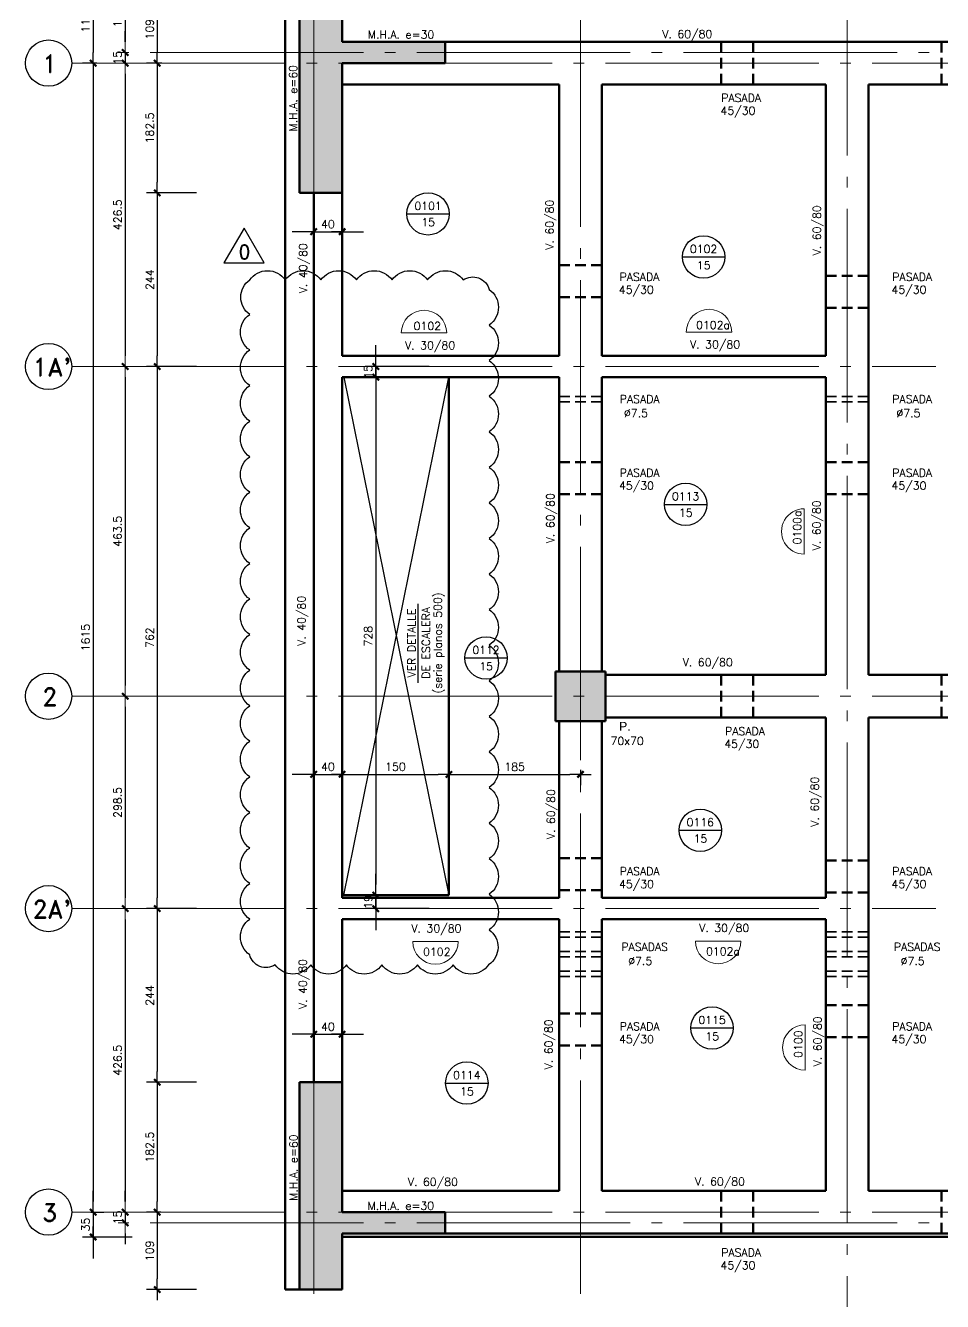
# Model space of a CAD drawing. Extents: x -58 to 5689, y 67 to 4123.
# Drawn here: x 705 to 1994, y 967 to 2761 of the extents above; entities that cross this region are included whole.
import ezdxf
from ezdxf.enums import TextEntityAlignment as Align

# ---------------------------------------------------------------- set-up
doc = ezdxf.new("R2010")
doc.units = 0
doc.header["$LTSCALE"] = 30
doc.header["$MEASUREMENT"] = 0
doc.linetypes.add('DASHED', pattern=[0.75, 0.5, -0.25])
doc.linetypes.add('EJES', pattern=[12.5, 10, -1, 0.5, -1])
doc.layers.get('0').update_dxf_attribs({"linetype": 'CONTINUOUS'})
for name, color, linetype in [('RLA-TEXTOS1', 9, 'CONTINUOUS'), ('RLE-COTAS1', 2, 'CONTINUOUS'), ('RLE-LOSAS', 3, 'CONTINUOUS'), ('RLE-REVISION 0', 1, 'CONTINUOUS'), ('RLE-SEGMENTOS1', 2, 'DASHED'), ('RLE-VANOS', 1, 'CONTINUOUS')]:
    doc.layers.add(name, color=color, linetype=linetype)
for name, color, linetype, lineweight in [('RLE-COTAS', 2, 'CONTINUOUS', 9), ('RLE-EJE', 3, 'CONTINUOUS', 25), ('RLE-EJES', 1, 'EJES', 15), ('RLE-LOSA', 90, 'CONTINUOUS', 15), ('RLE-MURO', 170, 'CONTINUOUS', 25), ('RLE-PILAR', 5, 'CONTINUOUS', 25), ('RLE-SOLID', 252, 'CONTINUOUS', 15), ('RLE-TEXTO-1', 9, 'CONTINUOUS', 9), ('RLE-VIGA', 3, 'CONTINUOUS', 15)]:
    doc.layers.add(name, color=color, linetype=linetype, lineweight=lineweight)
doc.styles.add('Arial_3', font='arial.ttf', dxfattribs={"height": 0.25})
doc.styles.add('ROMAND', font='romand', dxfattribs={"height": 31.5})
doc.styles.add('ROMANS', font='romans.shx', dxfattribs={"height": 11.25})
doc.dimstyles.new('ING-50', dxfattribs={"dimscale": 50, "dimtxt": 0.27, "dimasz": 0.3, "dimexe": 0, "dimexo": 0, "dimgap": 0.1, "dimtad": 1, "dimdec": 1, "dimzin": 12, "dimdsep": 46, "dimtxsty": 'ROMANS', "dimblk": 'TICK1', "dimblk1": 'TICK1', "dimblk2": 'TICK1', "dimcen": 0.09, "dimclrd": 2, "dimclre": 1, "dimclrt": 3, "dimadec": 0, "dimazin": 0, "dimtfac": 1, "dimtdec": 0, "dimtix": 1, "dimtmove": 2, "dimatfit": 3, "dimldrblk": 'TICK1', "dimfxl": 0, "dimfxlon": 1, "dimtolj": 1, "dimtzin": 0, "dimarcsym": 0})

# ---------------------------------------------------------------- blocks, each defined once
blk = doc.blocks.new('TICK1')
at = {"color": 2}
for points in [[(0, 0), (-1, 0)], [(0, 0), (1, 0)]]:
    blk.add_lwpolyline(points, dxfattribs=at)
at = {"color": 2, "const_width": 0.2}
blk.add_lwpolyline([(-0.3, -0.3), (0.3, 0.3)], dxfattribs=at)
blk = doc.blocks.new('*D69')
at = {"layer": 'RLE-COTAS', "color": 2, "lineweight": -2, "transparency": 16777216}
blk.add_line((800.3, 2692.9), (800.3, 1107.9), dxfattribs=at)
at = {"layer": 'RLE-COTAS', "color": 2, "lineweight": -2, "transparency": 16777216, "xscale": 15, "yscale": 15, "zscale": 15}
for p, rotation in [((800.3, 2707.9), 90), ((800.3, 1092.9), 270)]:
    blk.add_blockref('TICK1', p, dxfattribs=dict(at, rotation=rotation))
at = {"layer": 'RLE-COTAS', "color": 3, "transparency": 16777216, "insert": (789.7, 1900.4), "char_height": 11.25, "width": 44.301, "attachment_point": 5, "rotation": 90, "style": 'ROMANS'}
blk.add_mtext('\\A1;1615', dxfattribs=at)
blk = doc.blocks.new('*D70')
at = {"layer": 'RLE-COTAS', "color": 2, "lineweight": -2, "transparency": 16777216}
blk.add_line((845.3, 2807.9), (845.3, 2737.9), dxfattribs=at)
at = {"layer": 'RLE-COTAS', "color": 2, "lineweight": -2, "transparency": 16777216, "xscale": 15, "yscale": 15, "zscale": 15}
for p, rotation in [((845.3, 2822.9), 90), ((845.3, 2722.9), 270)]:
    blk.add_blockref('TICK1', p, dxfattribs=dict(at, rotation=rotation))
at = {"layer": 'RLE-COTAS', "color": 3, "transparency": 16777216, "insert": (834.7, 2772.9), "char_height": 11.25, "width": 33.226, "attachment_point": 5, "rotation": 90, "style": 'ROMANS'}
blk.add_mtext('\\A1;100', dxfattribs=at)
blk = doc.blocks.new('*D71')
at = {"layer": 'RLE-COTAS', "color": 2, "lineweight": -2, "transparency": 16777216}
for p, q in [((845.3, 2737.9), (845.3, 2752.9)), ((845.3, 2722.9), (845.3, 2707.9)), ((845.3, 2692.9), (845.3, 2677.9))]:
    blk.add_line(p, q, dxfattribs=at)
at = {"layer": 'RLE-COTAS', "color": 2, "lineweight": -2, "transparency": 16777216, "xscale": 15, "yscale": 15, "zscale": 15}
for p, rotation in [((845.3, 2722.9), 270), ((845.3, 2707.9), 90)]:
    blk.add_blockref('TICK1', p, dxfattribs=dict(at, rotation=rotation))
at = {"layer": 'RLE-COTAS', "color": 3, "transparency": 16777216, "insert": (834.7, 2715.4), "char_height": 11.25, "width": 22.151, "attachment_point": 5, "rotation": 90, "style": 'ROMANS'}
blk.add_mtext('\\A1;15', dxfattribs=at)
blk = doc.blocks.new('*D72')
at = {"layer": 'RLE-COTAS', "color": 2, "lineweight": -2, "transparency": 16777216}
blk.add_line((845.3, 2692.9), (845.3, 2296.4), dxfattribs=at)
at = {"layer": 'RLE-COTAS', "color": 2, "lineweight": -2, "transparency": 16777216, "xscale": 15, "yscale": 15, "zscale": 15}
for p, rotation in [((845.3, 2707.9), 90), ((845.3, 2281.4), 270)]:
    blk.add_blockref('TICK1', p, dxfattribs=dict(at, rotation=rotation))
at = {"layer": 'RLE-COTAS', "color": 3, "transparency": 16777216, "insert": (834.7, 2494.7), "char_height": 11.25, "width": 49.952, "attachment_point": 5, "rotation": 90, "style": 'ROMANS'}
blk.add_mtext('\\A1;426.5', dxfattribs=at)
blk = doc.blocks.new('*D73')
at = {"layer": 'RLE-COTAS', "color": 2, "lineweight": -2, "transparency": 16777216}
blk.add_line((845.3, 2266.4), (845.3, 1832.9), dxfattribs=at)
at = {"layer": 'RLE-COTAS', "color": 2, "lineweight": -2, "transparency": 16777216, "xscale": 15, "yscale": 15, "zscale": 15}
for p, rotation in [((845.3, 2281.4), 90), ((845.3, 1817.9), 270)]:
    blk.add_blockref('TICK1', p, dxfattribs=dict(at, rotation=rotation))
at = {"layer": 'RLE-COTAS', "color": 3, "transparency": 16777216, "insert": (834.7, 2049.7), "char_height": 11.25, "width": 49.952, "attachment_point": 5, "rotation": 90, "style": 'ROMANS'}
blk.add_mtext('\\A1;463.5', dxfattribs=at)
blk = doc.blocks.new('*D74')
at = {"layer": 'RLE-COTAS', "color": 2, "lineweight": -2, "transparency": 16777216}
blk.add_line((845.3, 1802.9), (845.3, 1534.4), dxfattribs=at)
at = {"layer": 'RLE-COTAS', "color": 2, "lineweight": -2, "transparency": 16777216, "xscale": 15, "yscale": 15, "zscale": 15}
for p, rotation in [((845.3, 1817.9), 90), ((845.3, 1519.4), 270)]:
    blk.add_blockref('TICK1', p, dxfattribs=dict(at, rotation=rotation))
at = {"layer": 'RLE-COTAS', "color": 3, "transparency": 16777216, "insert": (834.7, 1668.7), "char_height": 11.25, "width": 49.952, "attachment_point": 5, "rotation": 90, "style": 'ROMANS'}
blk.add_mtext('\\A1;298.5', dxfattribs=at)
blk = doc.blocks.new('*D75')
at = {"layer": 'RLE-COTAS', "color": 2, "lineweight": -2, "transparency": 16777216}
blk.add_line((845.3, 1504.4), (845.3, 1107.9), dxfattribs=at)
at = {"layer": 'RLE-COTAS', "color": 2, "lineweight": -2, "transparency": 16777216, "xscale": 15, "yscale": 15, "zscale": 15}
for p, rotation in [((845.3, 1519.4), 90), ((845.3, 1092.9), 270)]:
    blk.add_blockref('TICK1', p, dxfattribs=dict(at, rotation=rotation))
at = {"layer": 'RLE-COTAS', "color": 3, "transparency": 16777216, "insert": (834.7, 1306.2), "char_height": 11.25, "width": 49.952, "attachment_point": 5, "rotation": 90, "style": 'ROMANS'}
blk.add_mtext('\\A1;426.5', dxfattribs=at)
blk = doc.blocks.new('*D76')
at = {"layer": 'RLE-COTAS', "color": 2, "lineweight": -2, "transparency": 16777216}
for p, q in [((845.3, 1107.9), (845.3, 1122.9)), ((845.3, 1092.9), (845.3, 1077.9)), ((845.3, 1062.9), (845.3, 1047.9))]:
    blk.add_line(p, q, dxfattribs=at)
at = {"layer": 'RLE-COTAS', "color": 2, "lineweight": -2, "transparency": 16777216, "xscale": 15, "yscale": 15, "zscale": 15}
for p, rotation in [((845.3, 1092.9), 270), ((845.3, 1077.9), 90)]:
    blk.add_blockref('TICK1', p, dxfattribs=dict(at, rotation=rotation))
at = {"layer": 'RLE-COTAS', "color": 3, "transparency": 16777216, "insert": (834.7, 1085.4), "char_height": 11.25, "width": 22.151, "attachment_point": 5, "rotation": 90, "style": 'ROMANS'}
blk.add_mtext('\\A1;15', dxfattribs=at)
blk = doc.blocks.new('RLE-ETIQUETA COLUMNA - TAG PILAR DIVIDIDO-1340790-1_S')
at = {"layer": 'RLE-TEXTO-1', "insert": (-0.264, 0.165), "char_height": 0.25, "width": 0.40084, "attachment_point": 1, "style": 'Arial_3'}
blk.add_mtext('P.', dxfattribs=at)
blk = doc.blocks.new('*D20')
at = {"layer": 'RLE-COTAS1', "color": 2, "lineweight": -2, "transparency": 16777216}
for p, q in [((1095.2, 1708.2), (1080.2, 1708.2)), ((1110.2, 1708.2), (1150.2, 1708.2)), ((1165.2, 1708.2), (1180.2, 1708.2))]:
    blk.add_line(p, q, dxfattribs=at)
at = {"layer": 'RLE-COTAS1', "color": 1, "lineweight": -2, "transparency": 16777216}
for p, q in [((1110.2, 1713.2), (1110.2, 1693.2)), ((1150.2, 1714.7), (1150.2, 1693.2))]:
    blk.add_line(p, q, dxfattribs=at)
at = {"layer": 'RLE-COTAS1', "color": 2, "lineweight": -2, "transparency": 16777216, "xscale": 15, "yscale": 15, "zscale": 15}
blk.add_blockref('TICK1', (1110.2, 1708.2), dxfattribs=at)
at = {"layer": 'RLE-COTAS1', "color": 2, "lineweight": -2, "transparency": 16777216, "xscale": 15, "yscale": 15, "zscale": 15, "rotation": 180}
blk.add_blockref('TICK1', (1150.2, 1708.2), dxfattribs=at)
at = {"layer": 'RLE-COTAS1', "color": 3, "transparency": 16777216, "insert": (1130.2, 1718.8), "char_height": 11.25, "width": 22.151, "attachment_point": 5, "style": 'ROMANS'}
blk.add_mtext('\\A1;40', dxfattribs=at)
blk = doc.blocks.new('*D21')
at = {"layer": 'RLE-COTAS1', "color": 1, "lineweight": -2, "transparency": 16777216}
for p, q in [((1150.2, 1714.7), (1150.2, 1693.2)), ((1300.2, 1713.2), (1300.2, 1693.2))]:
    blk.add_line(p, q, dxfattribs=at)
at = {"layer": 'RLE-COTAS1', "color": 2, "lineweight": -2, "transparency": 16777216}
blk.add_line((1165.2, 1708.2), (1285.2, 1708.2), dxfattribs=at)
at = {"layer": 'RLE-COTAS1', "color": 2, "lineweight": -2, "transparency": 16777216, "xscale": 15, "yscale": 15, "zscale": 15, "rotation": 180}
blk.add_blockref('TICK1', (1150.2, 1708.2), dxfattribs=at)
at = {"layer": 'RLE-COTAS1', "color": 2, "lineweight": -2, "transparency": 16777216, "xscale": 15, "yscale": 15, "zscale": 15}
blk.add_blockref('TICK1', (1300.2, 1708.2), dxfattribs=at)
at = {"layer": 'RLE-COTAS1', "color": 3, "transparency": 16777216, "insert": (1225.2, 1718.8), "char_height": 11.25, "width": 33.226, "attachment_point": 5, "style": 'ROMANS'}
blk.add_mtext('\\A1;150', dxfattribs=at)
blk = doc.blocks.new('*D22')
at = {"layer": 'RLE-COTAS1', "color": 1, "lineweight": -2, "transparency": 16777216}
for p, q in [((1300.2, 1713.2), (1300.2, 1693.2)), ((1485.2, 1714.7), (1485.2, 1693.2))]:
    blk.add_line(p, q, dxfattribs=at)
at = {"layer": 'RLE-COTAS1', "color": 2, "lineweight": -2, "transparency": 16777216}
blk.add_line((1315.2, 1708.2), (1470.2, 1708.2), dxfattribs=at)
at = {"layer": 'RLE-COTAS1', "color": 2, "lineweight": -2, "transparency": 16777216, "xscale": 15, "yscale": 15, "zscale": 15, "rotation": 180}
blk.add_blockref('TICK1', (1300.2, 1708.2), dxfattribs=at)
at = {"layer": 'RLE-COTAS1', "color": 2, "lineweight": -2, "transparency": 16777216, "xscale": 15, "yscale": 15, "zscale": 15}
blk.add_blockref('TICK1', (1485.2, 1708.2), dxfattribs=at)
at = {"layer": 'RLE-COTAS1', "color": 3, "transparency": 16777216, "insert": (1392.7, 1718.8), "char_height": 11.25, "width": 33.226, "attachment_point": 5, "style": 'ROMANS'}
blk.add_mtext('\\A1;185', dxfattribs=at)
blk = doc.blocks.new('*D29')
at = {"layer": 'RLE-COTAS1', "color": 1, "lineweight": -2, "transparency": 16777216}
for p, q in [((855.3, 2822.9), (785.3, 2822.9)), ((805.3, 2707.9), (785.3, 2707.9))]:
    blk.add_line(p, q, dxfattribs=at)
at = {"layer": 'RLE-COTAS1', "color": 2, "lineweight": -2, "transparency": 16777216}
blk.add_line((800.3, 2807.9), (800.3, 2722.9), dxfattribs=at)
at = {"layer": 'RLE-COTAS1', "color": 2, "lineweight": -2, "transparency": 16777216, "xscale": 15, "yscale": 15, "zscale": 15}
for p, rotation in [((800.3, 2822.9), 90), ((800.3, 2707.9), 270)]:
    blk.add_blockref('TICK1', p, dxfattribs=dict(at, rotation=rotation))
at = {"layer": 'RLE-COTAS1', "color": 3, "transparency": 16777216, "insert": (789.7, 2765.4), "char_height": 11.25, "width": 33.226, "attachment_point": 5, "rotation": 90, "style": 'ROMANS'}
blk.add_mtext('\\A1;115', dxfattribs=at)
blk = doc.blocks.new('*D33')
at = {"layer": 'RLE-COTAS1', "color": 1, "lineweight": -2, "transparency": 16777216}
for p, q in [((945.3, 2817.4), (875.3, 2817.4)), ((896.8, 2707.9), (875.3, 2707.9))]:
    blk.add_line(p, q, dxfattribs=at)
at = {"layer": 'RLE-COTAS1', "color": 2, "lineweight": -2, "transparency": 16777216}
blk.add_line((890.3, 2802.4), (890.3, 2722.9), dxfattribs=at)
at = {"layer": 'RLE-COTAS1', "color": 2, "lineweight": -2, "transparency": 16777216, "xscale": 15, "yscale": 15, "zscale": 15}
for p, rotation in [((890.3, 2817.4), 90), ((890.3, 2707.9), 270)]:
    blk.add_blockref('TICK1', p, dxfattribs=dict(at, rotation=rotation))
at = {"layer": 'RLE-COTAS1', "color": 3, "transparency": 16777216, "insert": (879.7, 2762.7), "char_height": 11.25, "width": 49.952, "attachment_point": 5, "rotation": 90, "style": 'ROMANS'}
blk.add_mtext('\\A1;109.5', dxfattribs=at)
blk = doc.blocks.new('*D34')
at = {"layer": 'RLE-COTAS1', "color": 1, "lineweight": -2, "transparency": 16777216}
for p, q in [((896.8, 2707.9), (875.3, 2707.9)), ((945.3, 2525.4), (875.3, 2525.4))]:
    blk.add_line(p, q, dxfattribs=at)
at = {"layer": 'RLE-COTAS1', "color": 2, "lineweight": -2, "transparency": 16777216}
blk.add_line((890.3, 2692.9), (890.3, 2540.4), dxfattribs=at)
at = {"layer": 'RLE-COTAS1', "color": 2, "lineweight": -2, "transparency": 16777216, "xscale": 15, "yscale": 15, "zscale": 15}
for p, rotation in [((890.3, 2707.9), 90), ((890.3, 2525.4), 270)]:
    blk.add_blockref('TICK1', p, dxfattribs=dict(at, rotation=rotation))
at = {"layer": 'RLE-COTAS1', "color": 3, "transparency": 16777216, "insert": (879.7, 2616.7), "char_height": 11.25, "width": 49.952, "attachment_point": 5, "rotation": 90, "style": 'ROMANS'}
blk.add_mtext('\\A1;182.5', dxfattribs=at)
blk = doc.blocks.new('*D35')
at = {"layer": 'RLE-COTAS1', "color": 1, "lineweight": -2, "transparency": 16777216}
for p, q in [((945.3, 2525.4), (875.3, 2525.4)), ((945.3, 2281.4), (875.3, 2281.4))]:
    blk.add_line(p, q, dxfattribs=at)
at = {"layer": 'RLE-COTAS1', "color": 2, "lineweight": -2, "transparency": 16777216}
blk.add_line((890.3, 2510.4), (890.3, 2296.4), dxfattribs=at)
at = {"layer": 'RLE-COTAS1', "color": 2, "lineweight": -2, "transparency": 16777216, "xscale": 15, "yscale": 15, "zscale": 15}
for p, rotation in [((890.3, 2525.4), 90), ((890.3, 2281.4), 270)]:
    blk.add_blockref('TICK1', p, dxfattribs=dict(at, rotation=rotation))
at = {"layer": 'RLE-COTAS1', "color": 3, "transparency": 16777216, "insert": (879.7, 2403.4), "char_height": 11.25, "width": 33.226, "attachment_point": 5, "rotation": 90, "style": 'ROMANS'}
blk.add_mtext('\\A1;244', dxfattribs=at)
blk = doc.blocks.new('*D36')
at = {"layer": 'RLE-COTAS1', "color": 1, "lineweight": -2, "transparency": 16777216}
for p, q in [((945.3, 2281.4), (875.3, 2281.4)), ((945.3, 1519.4), (875.3, 1519.4))]:
    blk.add_line(p, q, dxfattribs=at)
at = {"layer": 'RLE-COTAS1', "color": 2, "lineweight": -2, "transparency": 16777216}
blk.add_line((890.3, 2266.4), (890.3, 1534.4), dxfattribs=at)
at = {"layer": 'RLE-COTAS1', "color": 2, "lineweight": -2, "transparency": 16777216, "xscale": 15, "yscale": 15, "zscale": 15}
for p, rotation in [((890.3, 2281.4), 90), ((890.3, 1519.4), 270)]:
    blk.add_blockref('TICK1', p, dxfattribs=dict(at, rotation=rotation))
at = {"layer": 'RLE-COTAS1', "color": 3, "transparency": 16777216, "insert": (879.7, 1900.4), "char_height": 11.25, "width": 33.226, "attachment_point": 5, "rotation": 90, "style": 'ROMANS'}
blk.add_mtext('\\A1;762', dxfattribs=at)
blk = doc.blocks.new('*D37')
at = {"layer": 'RLE-COTAS1', "color": 1, "lineweight": -2, "transparency": 16777216}
for p, q in [((945.3, 1519.4), (875.3, 1519.4)), ((945.3, 1275.4), (875.3, 1275.4))]:
    blk.add_line(p, q, dxfattribs=at)
at = {"layer": 'RLE-COTAS1', "color": 2, "lineweight": -2, "transparency": 16777216}
blk.add_line((890.3, 1504.4), (890.3, 1290.4), dxfattribs=at)
at = {"layer": 'RLE-COTAS1', "color": 2, "lineweight": -2, "transparency": 16777216, "xscale": 15, "yscale": 15, "zscale": 15}
for p, rotation in [((890.3, 1519.4), 90), ((890.3, 1275.4), 270)]:
    blk.add_blockref('TICK1', p, dxfattribs=dict(at, rotation=rotation))
at = {"layer": 'RLE-COTAS1', "color": 3, "transparency": 16777216, "insert": (879.7, 1397.4), "char_height": 11.25, "width": 33.226, "attachment_point": 5, "rotation": 90, "style": 'ROMANS'}
blk.add_mtext('\\A1;244', dxfattribs=at)
blk = doc.blocks.new('*D38')
at = {"layer": 'RLE-COTAS1', "color": 1, "lineweight": -2, "transparency": 16777216}
for p, q in [((945.3, 1275.4), (875.3, 1275.4)), ((895.3, 1092.9), (875.3, 1092.9))]:
    blk.add_line(p, q, dxfattribs=at)
at = {"layer": 'RLE-COTAS1', "color": 2, "lineweight": -2, "transparency": 16777216}
blk.add_line((890.3, 1260.4), (890.3, 1107.9), dxfattribs=at)
at = {"layer": 'RLE-COTAS1', "color": 2, "lineweight": -2, "transparency": 16777216, "xscale": 15, "yscale": 15, "zscale": 15}
for p, rotation in [((890.3, 1275.4), 90), ((890.3, 1092.9), 270)]:
    blk.add_blockref('TICK1', p, dxfattribs=dict(at, rotation=rotation))
at = {"layer": 'RLE-COTAS1', "color": 3, "transparency": 16777216, "insert": (879.7, 1184.2), "char_height": 11.25, "width": 49.952, "attachment_point": 5, "rotation": 90, "style": 'ROMANS'}
blk.add_mtext('\\A1;182.5', dxfattribs=at)
blk = doc.blocks.new('*D39')
at = {"layer": 'RLE-COTAS1', "color": 1, "lineweight": -2, "transparency": 16777216}
for p, q in [((895.3, 1092.9), (875.3, 1092.9)), ((945.3, 983.9), (875.3, 983.9))]:
    blk.add_line(p, q, dxfattribs=at)
at = {"layer": 'RLE-COTAS1', "color": 2, "lineweight": -2, "transparency": 16777216}
blk.add_line((890.3, 1077.9), (890.3, 998.9), dxfattribs=at)
at = {"layer": 'RLE-COTAS1', "color": 2, "lineweight": -2, "transparency": 16777216, "xscale": 15, "yscale": 15, "zscale": 15}
for p, rotation in [((890.3, 1092.9), 90), ((890.3, 983.9), 270)]:
    blk.add_blockref('TICK1', p, dxfattribs=dict(at, rotation=rotation))
at = {"layer": 'RLE-COTAS1', "color": 3, "transparency": 16777216, "insert": (879.7, 1038.4), "char_height": 11.25, "width": 33.226, "attachment_point": 5, "rotation": 90, "style": 'ROMANS'}
blk.add_mtext('\\A1;109', dxfattribs=at)
blk = doc.blocks.new('*D40')
at = {"layer": 'RLE-COTAS1', "color": 2, "lineweight": -2, "transparency": 16777216}
for p, q in [((800.3, 1107.9), (800.3, 1122.9)), ((800.3, 1092.9), (800.3, 1057.9)), ((800.3, 1042.9), (800.3, 1027.9))]:
    blk.add_line(p, q, dxfattribs=at)
at = {"layer": 'RLE-COTAS1', "color": 1, "lineweight": -2, "transparency": 16777216}
for p, q in [((797, 1092.9), (815.3, 1092.9)), ((855.3, 1057.9), (785.3, 1057.9))]:
    blk.add_line(p, q, dxfattribs=at)
at = {"layer": 'RLE-COTAS1', "color": 2, "lineweight": -2, "transparency": 16777216, "xscale": 15, "yscale": 15, "zscale": 15}
for p, rotation in [((800.3, 1092.9), 270), ((800.3, 1057.9), 90)]:
    blk.add_blockref('TICK1', p, dxfattribs=dict(at, rotation=rotation))
at = {"layer": 'RLE-COTAS1', "color": 3, "transparency": 16777216, "insert": (789.7, 1075.4), "char_height": 11.25, "width": 22.151, "attachment_point": 5, "rotation": 90, "style": 'ROMANS'}
blk.add_mtext('\\A1;35', dxfattribs=at)
blk = doc.blocks.new('*D42')
at = {"layer": 'RLE-COTAS1', "color": 1, "lineweight": -2, "transparency": 16777216}
for p, q in [((1110.2, 2475.9), (1110.2, 2455.9)), ((1150.2, 2475.9), (1150.2, 2455.9))]:
    blk.add_line(p, q, dxfattribs=at)
at = {"layer": 'RLE-COTAS1', "color": 2, "lineweight": -2, "transparency": 16777216}
for p, q in [((1095.2, 2470.9), (1080.2, 2470.9)), ((1110.2, 2470.9), (1150.2, 2470.9)), ((1165.2, 2470.9), (1180.2, 2470.9))]:
    blk.add_line(p, q, dxfattribs=at)
at = {"layer": 'RLE-COTAS1', "color": 2, "lineweight": -2, "transparency": 16777216, "xscale": 15, "yscale": 15, "zscale": 15}
blk.add_blockref('TICK1', (1110.2, 2470.9), dxfattribs=at)
at = {"layer": 'RLE-COTAS1', "color": 2, "lineweight": -2, "transparency": 16777216, "xscale": 15, "yscale": 15, "zscale": 15, "rotation": 180}
blk.add_blockref('TICK1', (1150.2, 2470.9), dxfattribs=at)
at = {"layer": 'RLE-COTAS1', "color": 3, "transparency": 16777216, "insert": (1130.2, 2481.5), "char_height": 11.25, "width": 22.151, "attachment_point": 5, "style": 'ROMANS'}
blk.add_mtext('\\A1;40', dxfattribs=at)
blk = doc.blocks.new('RLE-ETIQUETA-VIGA-NUMERADA - Numerada Normal Centro Arriba-1323725-1_S')
at = {"layer": 'RLE-TEXTO-1'}
blk.add_line((-0.639, 0.75), (0.639, 0.75), dxfattribs=at)
blk.add_arc((0, 0.75), 0.639, 360, 180, dxfattribs=at)
blk = doc.blocks.new('RLE-ETIQUETA-VIGA-NUMERADA - Numerada Normal Centro Abajo-1323723-1_S')
at = {"layer": 'RLE-TEXTO-1'}
blk.add_line((-0.639, -0.5), (0.639, -0.5), dxfattribs=at)
blk.add_arc((0, -0.5), 0.639, 180, 360, dxfattribs=at)
blk = doc.blocks.new('*D10')
at = {"layer": 'RLE-COTAS1', "color": 2, "lineweight": -2, "transparency": 16777216}
for p, q in [((1197.5, 2296.4), (1197.5, 2311.4)), ((1197.5, 2281.4), (1197.5, 2266.4)), ((1197.5, 2251.4), (1197.5, 2236.4))]:
    blk.add_line(p, q, dxfattribs=at)
at = {"layer": 'RLE-COTAS1', "color": 1, "lineweight": -2, "transparency": 16777216}
for p, q in [((1272.5, 2281.4), (1182.5, 2281.4)), ((1272.5, 2266.4), (1182.5, 2266.4))]:
    blk.add_line(p, q, dxfattribs=at)
at = {"layer": 'RLE-COTAS1', "color": 2, "lineweight": -2, "transparency": 16777216, "xscale": 15, "yscale": 15, "zscale": 15}
for p, rotation in [((1197.5, 2281.4), 270), ((1197.5, 2266.4), 90)]:
    blk.add_blockref('TICK1', p, dxfattribs=dict(at, rotation=rotation))
at = {"layer": 'RLE-COTAS1', "color": 3, "transparency": 16777216, "insert": (1186.9, 2273.9), "char_height": 11.25, "width": 22.151, "attachment_point": 5, "rotation": 90, "style": 'ROMANS'}
blk.add_mtext('\\A1;15', dxfattribs=at)
blk = doc.blocks.new('*D11')
at = {"layer": 'RLE-COTAS1', "color": 1, "lineweight": -2, "transparency": 16777216}
for p, q in [((1272.5, 2266.4), (1182.5, 2266.4)), ((1272.5, 1538.4), (1182.5, 1538.4))]:
    blk.add_line(p, q, dxfattribs=at)
at = {"layer": 'RLE-COTAS1', "color": 2, "lineweight": -2, "transparency": 16777216}
blk.add_line((1197.5, 2251.4), (1197.5, 1553.4), dxfattribs=at)
at = {"layer": 'RLE-COTAS1', "color": 2, "lineweight": -2, "transparency": 16777216, "xscale": 15, "yscale": 15, "zscale": 15}
for p, rotation in [((1197.5, 2266.4), 90), ((1197.5, 1538.4), 270)]:
    blk.add_blockref('TICK1', p, dxfattribs=dict(at, rotation=rotation))
at = {"layer": 'RLE-COTAS1', "color": 3, "transparency": 16777216, "insert": (1186.9, 1902.4), "char_height": 11.25, "width": 33.226, "attachment_point": 5, "rotation": 90, "style": 'ROMANS'}
blk.add_mtext('\\A1;728', dxfattribs=at)
blk = doc.blocks.new('*D12')
at = {"layer": 'RLE-COTAS1', "color": 2, "lineweight": -2, "transparency": 16777216}
for p, q in [((1197.5, 1553.4), (1197.5, 1568.4)), ((1197.5, 1538.4), (1197.5, 1519.4)), ((1197.5, 1504.4), (1197.5, 1489.4))]:
    blk.add_line(p, q, dxfattribs=at)
at = {"layer": 'RLE-COTAS1', "color": 1, "lineweight": -2, "transparency": 16777216}
for p, q in [((1272.5, 1538.4), (1182.5, 1538.4)), ((1272.5, 1519.4), (1182.5, 1519.4))]:
    blk.add_line(p, q, dxfattribs=at)
at = {"layer": 'RLE-COTAS1', "color": 2, "lineweight": -2, "transparency": 16777216, "xscale": 15, "yscale": 15, "zscale": 15}
for p, rotation in [((1197.5, 1538.4), 270), ((1197.5, 1519.4), 90)]:
    blk.add_blockref('TICK1', p, dxfattribs=dict(at, rotation=rotation))
at = {"layer": 'RLE-COTAS1', "color": 3, "transparency": 16777216, "insert": (1186.9, 1528.9), "char_height": 11.25, "width": 22.151, "attachment_point": 5, "rotation": 90, "style": 'ROMANS'}
blk.add_mtext('\\A1;19', dxfattribs=at)
blk = doc.blocks.new('*D19')
at = {"layer": 'RLE-COTAS1', "color": 1, "lineweight": -2, "transparency": 16777216}
for p, q in [((1110.2, 1417.9), (1110.2, 1327.9)), ((1150.2, 1417.9), (1150.2, 1327.9))]:
    blk.add_line(p, q, dxfattribs=at)
at = {"layer": 'RLE-COTAS1', "color": 2, "lineweight": -2, "transparency": 16777216}
for p, q in [((1095.2, 1342.9), (1080.2, 1342.9)), ((1110.2, 1342.9), (1150.2, 1342.9)), ((1165.2, 1342.9), (1180.2, 1342.9))]:
    blk.add_line(p, q, dxfattribs=at)
at = {"layer": 'RLE-COTAS1', "color": 2, "lineweight": -2, "transparency": 16777216, "xscale": 15, "yscale": 15, "zscale": 15}
blk.add_blockref('TICK1', (1110.2, 1342.9), dxfattribs=at)
at = {"layer": 'RLE-COTAS1', "color": 2, "lineweight": -2, "transparency": 16777216, "xscale": 15, "yscale": 15, "zscale": 15, "rotation": 180}
blk.add_blockref('TICK1', (1150.2, 1342.9), dxfattribs=at)
at = {"layer": 'RLE-COTAS1', "color": 3, "transparency": 16777216, "insert": (1130.2, 1353.5), "char_height": 11.25, "width": 22.151, "attachment_point": 5, "style": 'ROMANS'}
blk.add_mtext('\\A1;40', dxfattribs=at)
blk = doc.blocks.new('losa-ne')
at = {"color": 5, "linetype": 'Continuous'}
blk.add_line((-29.8, 0), (29.7, 0), dxfattribs=at)
at = {"color": 3, "linetype": 'Continuous'}
blk.add_circle((0, 0), 29.8, dxfattribs=at)
at = {"color": 3, "linetype": 'Continuous', "style": 'ROMANS'}
for tag, p in [('N%%DL', (0, 5.6)), ('ESP', (0.2, -17.4))]:
    blk.add_attdef(tag, text='', height=11.2, dxfattribs=at).set_placement(p, align=Align.CENTER)
blk = doc.blocks.new('rev-1')
at = {"color": 3}
blk.add_lwpolyline([(-0.1, 31.3), (-28.3, -17.5), (28, -17.5), (-0.1, 31.3)], dxfattribs=at)
at = {"color": 5, "linetype": 'Continuous', "style": 'ROMAND'}
blk.add_attdef('1', text='', height=20, dxfattribs=at).set_placement((0.4, -12), align=Align.CENTER)

msp = doc.modelspace()

# ---------------------------------------------------------------- hatches: boundary and pattern name
at = {"layer": 'RLE-SOLID', "lineweight": 25}
for points in [[(1090.199, 2525.433), (1150.199, 2525.433), (1150.199, 2817.433), (1090.199, 2817.433)], [(1295.199, 2707.933), (1295.199, 2737.933), (1150.199, 2737.933), (1150.199, 2707.933)], [(1090.199, 983.933), (1150.199, 983.933), (1150.199, 1275.433), (1090.199, 1275.433)], [(1295.199, 1062.933), (1295.199, 1092.933), (1150.199, 1092.933), (1150.199, 1062.933)]]:
    msp.add_hatch(color=256, dxfattribs=at).paths.add_polyline_path(points)
at = {"layer": 'RLE-SOLID'}
msp.add_hatch(color=256, dxfattribs=at).paths.add_polyline_path([(1520.199, 1782.933), (1520.199, 1852.933), (1450.199, 1852.933), (1450.199, 1782.933)])

# ---------------------------------------------------------------- linework, layer by layer
at = {"layer": 'RLA-TEXTOS1', "color": 5}
msp.add_line((1257.125, 1836.859), (1257.125, 1948.064), dxfattribs=at)
at = {"layer": 'RLE-EJE'}
for centre in [(737.699, 2707.933), (737.699, 2281.433), (737.699, 1817.933), (737.699, 1519.433), (737.699, 1092.933)]:
    msp.add_circle(centre, 32.5, dxfattribs=at)
at = {"layer": 'RLE-EJES', "linetype": 'EJES', "lineweight": 9}
for p, q in [((1110.199, 3152.933), (1110.199, 647.933)), ((1485.199, 3152.933), (1485.199, 647.933)), ((770.199, 2707.933), (4620.199, 2707.933)), ((770.199, 2281.433), (1984.718, 2281.433)), ((770.199, 1817.933), (4620.199, 1817.933)), ((770.199, 1519.433), (1984.718, 1519.433)), ((770.199, 1092.933), (4620.199, 1092.933))]:
    msp.add_line(p, q, dxfattribs=at)
at = {"layer": 'RLE-EJES', "linetype": 'EJES'}
for p, q in [((1860.199, 702.933), (1860.199, 3102.933)), ((4555.199, 2722.933), (825.199, 2722.933)), ((4555.199, 1077.933), (825.199, 1077.933))]:
    msp.add_line(p, q, dxfattribs=at)
at = {"layer": 'RLE-LOSA', "lineweight": 50}
for p, q in [((1070.199, 983.933), (1070.199, 2822.933)), ((1300.199, 1538.433), (1300.199, 2266.433)), ((1150.199, 1538.433), (1300.199, 1538.433)), ((2200.199, 1057.933), (1150.199, 1057.933)), ((1090.199, 983.933), (1070.199, 983.933))]:
    msp.add_line(p, q, dxfattribs=at)
at = {"layer": 'RLE-MURO', "lineweight": 70}
for p, q in [((1090.199, 2525.433), (1090.199, 2817.433)), ((1150.199, 2817.433), (1150.199, 2737.933)), ((1150.199, 2737.933), (1295.199, 2737.933)), ((1295.199, 2737.933), (1295.199, 2707.933)), ((1150.199, 2707.933), (1150.199, 2525.433)), ((1295.199, 2707.933), (1150.199, 2707.933)), ((1150.199, 2525.433), (1090.199, 2525.433)), ((1090.199, 983.933), (1090.199, 1275.433)), ((1090.199, 1275.433), (1150.199, 1275.433)), ((1150.199, 1275.433), (1150.199, 1092.933)), ((1150.199, 1092.933), (1295.199, 1092.933)), ((1295.199, 1092.933), (1295.199, 1062.933)), ((1295.199, 1062.933), (1150.199, 1062.933)), ((1150.199, 1062.933), (1150.199, 983.933)), ((1150.199, 983.933), (1090.199, 983.933))]:
    msp.add_line(p, q, dxfattribs=at)
at = {"layer": 'RLE-PILAR', "lineweight": 70}
for p, q in [((1450.199, 1782.933), (1450.199, 1852.933)), ((1450.199, 1852.933), (1520.199, 1852.933)), ((1520.199, 1852.933), (1520.199, 1782.933)), ((1520.199, 1782.933), (1450.199, 1782.933))]:
    msp.add_line(p, q, dxfattribs=at)
at = {"layer": 'RLE-REVISION 0'}
msp.add_lwpolyline([(1020.306, 2403.101, -0.52056705), (1070.306, 2403.101, -0.52056705), (1120.306, 2403.101, -0.52056705), (1170.306, 2403.101, -0.52056705), (1220.306, 2403.101, -0.52056705), (1270.306, 2403.101, -0.52056705), (1320.306, 2403.101, -0.52056705), (1356.882, 2389.678, -0.52056705), (1356.882, 2339.678, -0.52056705), (1356.882, 2289.678, -0.52056705), (1356.882, 2239.678, -0.52056705), (1356.882, 2189.678, -0.52056705), (1356.882, 2139.678, -0.52056705), (1356.882, 2089.678, -0.52056705), (1356.882, 2039.678, -0.52056705), (1356.882, 1989.678, -0.52056705), (1356.882, 1939.678, -0.52056705), (1356.882, 1889.678, -0.52056705), (1356.882, 1839.678, -0.52056705), (1356.882, 1789.678, -0.52056705), (1356.882, 1739.678, -0.52056705), (1356.882, 1689.678, -0.52056705), (1356.882, 1639.678, -0.52056705), (1356.882, 1589.678, -0.52056705), (1356.882, 1539.678, -0.52056705), (1356.882, 1489.678, -0.52056705), (1356.101, 1440.459, -0.52056705), (1306.101, 1440.459, -0.52056705), (1256.101, 1440.459, -0.52056705), (1206.101, 1440.459, -0.52056705), (1156.101, 1440.459, -0.52056705), (1106.101, 1440.459, -0.52056705), (1056.101, 1440.459, -0.52056705), (1020.306, 1454.663, -0.52056705), (1020.306, 1504.663, -0.52056705), (1020.306, 1554.663, -0.52056705), (1020.306, 1604.663, -0.52056705), (1020.306, 1654.663, -0.52056705), (1020.306, 1704.663, -0.52056705), (1020.306, 1754.663, -0.52056705), (1020.306, 1804.663, -0.52056705), (1020.306, 1854.663, -0.52056705), (1020.306, 1904.663, -0.52056705), (1020.306, 1954.663, -0.52056705), (1020.306, 2004.663, -0.52056705), (1020.306, 2054.663, -0.52056705), (1020.306, 2104.663, -0.52056705), (1020.306, 2154.663, -0.52056705), (1020.306, 2204.663, -0.52056705), (1020.306, 2254.663, -0.52056705), (1020.306, 2304.663, -0.52056705), (1020.306, 2354.663, -0.52056705)], format="xyb", close=True, dxfattribs=at)
at = {"layer": 'RLE-SEGMENTOS1', "lineweight": 50}
for p, q in [((1682.699, 2737.933), (1682.699, 2677.933)), ((1727.699, 2737.933), (1727.699, 2677.933)), ((1992.699, 2677.933), (1992.699, 2737.933)), ((1455.199, 2423.733), (1515.199, 2423.733)), ((1830.199, 2408.733), (1890.199, 2408.733)), ((1455.199, 2378.733), (1515.199, 2378.733)), ((1830.199, 2363.733), (1890.199, 2363.733)), ((1455.199, 2147.133), (1515.199, 2147.133)), ((1830.199, 2147.133), (1890.199, 2147.133)), ((1515.199, 2102.133), (1455.199, 2102.133)), ((1890.199, 2102.133), (1830.199, 2102.133)), ((1682.699, 1847.933), (1682.699, 1787.933)), ((1727.699, 1847.933), (1727.699, 1787.933)), ((1992.699, 1787.933), (1992.699, 1847.933)), ((1455.199, 1590.594), (1515.199, 1590.594)), ((1830.199, 1587.094), (1890.199, 1587.094)), ((1455.199, 1545.594), (1515.199, 1545.594)), ((1830.199, 1542.094), (1890.199, 1542.094)), ((1830.199, 1383.755), (1890.199, 1383.755)), ((1455.199, 1372.255), (1515.199, 1372.255)), ((1455.199, 1327.255), (1515.199, 1327.255)), ((1830.199, 1338.755), (1890.199, 1338.755)), ((1682.699, 1122.933), (1682.699, 1062.933)), ((1727.699, 1122.933), (1727.699, 1062.933)), ((1992.699, 1062.933), (1992.699, 1122.933))]:
    msp.add_line(p, q, dxfattribs=at)
at = {"layer": 'RLE-SEGMENTOS1', "lineweight": 35}
for p, q in [((1515.199, 2239.183), (1455.199, 2239.183)), ((1515.199, 2231.683), (1455.199, 2231.683)), ((1890.199, 2239.183), (1830.199, 2239.183)), ((1890.199, 2231.683), (1830.199, 2231.683)), ((1515.199, 1486.675), (1455.199, 1486.675)), ((1515.199, 1479.175), (1455.199, 1479.175)), ((1890.199, 1486.675), (1830.199, 1486.675)), ((1890.199, 1479.175), (1830.199, 1479.175)), ((1515.199, 1459.175), (1455.199, 1459.175)), ((1890.199, 1459.175), (1830.199, 1459.175)), ((1515.199, 1451.675), (1455.199, 1451.675)), ((1890.199, 1451.675), (1830.199, 1451.675)), ((1515.199, 1431.675), (1455.199, 1431.675)), ((1515.199, 1424.175), (1455.199, 1424.175)), ((1890.199, 1431.675), (1830.199, 1431.675)), ((1890.199, 1424.175), (1830.199, 1424.175))]:
    msp.add_line(p, q, dxfattribs=at)
at = {"layer": 'RLE-VANOS'}
for p, q in [((1152.699, 2266.433), (1300.199, 1538.433)), ((1152.699, 1538.433), (1300.199, 2266.433))]:
    msp.add_line(p, q, dxfattribs=at)
at = {"layer": 'RLE-VIGA', "lineweight": 50}
for p, q in [((1455.199, 2737.933), (1295.199, 2737.933)), ((1830.199, 2737.933), (1455.199, 2737.933)), ((1830.199, 2737.933), (2200.199, 2737.933)), ((1455.199, 2677.933), (1150.199, 2677.933)), ((1455.199, 2677.933), (1455.199, 2296.433)), ((1830.199, 2677.933), (1515.199, 2677.933)), ((1515.199, 2677.933), (1515.199, 2296.433)), ((1830.199, 2296.433), (1830.199, 2677.933)), ((1890.199, 2677.933), (2200.199, 2677.933)), ((1890.199, 2296.433), (1890.199, 2677.933)), ((1110.199, 2296.433), (1110.199, 2525.433)), ((1150.199, 2296.433), (1150.199, 2525.433)), ((1110.199, 1534.433), (1110.199, 2296.433)), ((1150.199, 2296.433), (1455.199, 2296.433)), ((1515.199, 2296.433), (1830.199, 2296.433)), ((1890.199, 1847.933), (1890.199, 2296.433)), ((1150.199, 1534.433), (1150.199, 2266.433)), ((1150.199, 2266.433), (1455.199, 2266.433)), ((1455.199, 2266.433), (1455.199, 1852.933)), ((1515.199, 2266.433), (1830.199, 2266.433)), ((1515.199, 2266.433), (1515.199, 1852.933)), ((1830.199, 1847.933), (1830.199, 2266.433)), ((1520.199, 1847.933), (1830.199, 1847.933)), ((1890.199, 1847.933), (2200.199, 1847.933)), ((1455.199, 1782.933), (1455.199, 1534.433)), ((1515.199, 1782.933), (1515.199, 1534.433)), ((1520.199, 1787.933), (1830.199, 1787.933)), ((1830.199, 1534.433), (1830.199, 1787.933)), ((1890.199, 1787.933), (2200.199, 1787.933)), ((1890.199, 1534.433), (1890.199, 1787.933)), ((1110.199, 1275.433), (1110.199, 1534.433)), ((1150.199, 1534.433), (1455.199, 1534.433)), ((1515.199, 1534.433), (1830.199, 1534.433)), ((1890.199, 1122.933), (1890.199, 1534.433)), ((1150.199, 1275.433), (1150.199, 1504.433)), ((1150.199, 1504.433), (1455.199, 1504.433)), ((1455.199, 1504.433), (1455.199, 1122.933)), ((1515.199, 1504.433), (1515.199, 1122.933)), ((1515.199, 1504.433), (1830.199, 1504.433)), ((1830.199, 1122.933), (1830.199, 1504.433)), ((1150.199, 1122.933), (1455.199, 1122.933)), ((1515.199, 1122.933), (1830.199, 1122.933)), ((1890.199, 1122.933), (2200.199, 1122.933)), ((1295.199, 1062.933), (1455.199, 1062.933)), ((1455.199, 1062.933), (1890.199, 1062.933)), ((1890.199, 1062.933), (2200.199, 1062.933))]:
    msp.add_line(p, q, dxfattribs=at)

# ---------------------------------------------------------------- block references
at = {"layer": 'RLE-LOSAS'}
for p, values in [((1270.958, 2495.96), {'N%%DL': '0101', 'ESP': '15'}), ((1658.218, 2435.433), {'N%%DL': '0102', 'ESP': '15'}), ((1632.964, 2087.707), {'N%%DL': '0113', 'ESP': '15'}), ((1352.414, 1871.802), {'N%%DL': '0112', 'ESP': '15'}), ((1653.589, 1629.644), {'N%%DL': '0116', 'ESP': '15'}), ((1670.134, 1351.726), {'N%%DL': '0115', 'ESP': '15'}), ((1325.447, 1274.277), {'N%%DL': '0114', 'ESP': '15'})]:
    msp.add_blockref('losa-ne', p, dxfattribs=at).add_auto_attribs(values)
at = {"layer": 'RLE-REVISION 0'}
msp.add_blockref('rev-1', (1012.453, 2444.494), dxfattribs=at).add_auto_attribs({'1': '0'})
at = {"layer": 'RLE-TEXTO-1', "xscale": 49.99999999999998, "yscale": 49.99999999999998, "zscale": 49.99999999999998}
for name, p in [('RLE-ETIQUETA-VIGA-NUMERADA - Numerada Normal Centro Arriba-1323725-1_S', (1265.328, 2291.04)), ('RLE-ETIQUETA-VIGA-NUMERADA - Numerada Normal Centro Arriba-1323725-1_S', (1665.888, 2292.389)), ('RLE-ETIQUETA COLUMNA - TAG PILAR DIVIDIDO-1340790-1_S', (1552.57, 1773.719)), ('RLE-ETIQUETA-VIGA-NUMERADA - Numerada Normal Centro Abajo-1323723-1_S', (1281.329, 1498.295)), ('RLE-ETIQUETA-VIGA-NUMERADA - Numerada Normal Centro Abajo-1323723-1_S', (1678.704, 1498.922))]:
    msp.add_blockref(name, p, dxfattribs=at)
for p, rotation in [((1837.236, 2049.596), 89.99999999999999), ((1838.64, 1324.375), 90.00000000000009)]:
    msp.add_blockref('RLE-ETIQUETA-VIGA-NUMERADA - Numerada Normal Centro Arriba-1323725-1_S', p, dxfattribs=dict(at, rotation=rotation))

# ---------------------------------------------------------------- texts
at = {"layer": 'RLA-TEXTOS1', "color": 9, "style": 'ROMANS'}
for s, p in [('(serie planos 500)', (1290.251, 1892.874)), ('VER DETALLE', (1253.525, 1892.718)), ('DE ESCALERA', (1273.688, 1892.874))]:
    msp.add_text(s, height=11.25, rotation=90, dxfattribs=at).set_placement(p, align=Align.CENTER)
at = {"layer": 'RLE-EJE', "color": 5, "lineweight": 9, "char_height": 25, "width": 1, "attachment_point": 1, "style": 'ROMAND'}
for s, insert in [('1', (728.645, 2719.697)), ("1A'", (715.07, 2293.197)), ('2', (728.645, 1829.697)), ("2A'", (715.07, 1531.197)), ('3', (728.645, 1104.697))]:
    msp.add_mtext(s, dxfattribs=dict(at, insert=insert))
at = {"layer": 'RLE-TEXTO-1', "char_height": 11.25, "attachment_point": 5, "style": 'ROMANS'}
for s, insert, width in [('M.H.A. e=30', (1232.969, 2747.918), 117.84806), ('V. 60/80', (1635.326, 2746.814), 78.56537), ('PASADA ', (1710.987, 2658.986), 88.58647), ('45/30', (1706.509, 2639.142), 52.51053), ('PASADA ', (1568.091, 2407.342), 88.58647), ('PASADA ', (1951.383, 2407.342), 88.58647), ('45/30', (1563.613, 2387.498), 52.51053), ('45/30', (1946.905, 2387.498), 52.51053), ('0102', (1269.937, 2338.375), 46.49787), ('0102a', (1671.509, 2339.723), 58.12234), ('V. 30/80', (1273.856, 2309.217), 78.56537), ('V. 30/80', (1674.416, 2310.565), 78.56537), ('PASADA ', (1568.383, 2235.669), 88.58647), ('PASADA ', (1951.383, 2235.669), 88.58647), ('Ø7.5', (1563.144, 2215.825), 45.69619), ('Ø7.5', (1946.144, 2215.825), 45.69619), ('PASADA ', (1568.383, 2131.959), 88.58647), ('PASADA ', (1951.383, 2131.959), 88.58647), ('45/30', (1563.905, 2112.115), 52.51053), ('45/30', (1946.905, 2112.115), 52.51053), ('V. 60/80', (1664.087, 1863.852), 78.56537), ('70x70', (1550.792, 1755.079), 56.91981), ('45/30', (1711.927, 1748.994), 52.51053), ('PASADA ', (1716.405, 1768.838), 88.58647), ('45/30', (1563.905, 1552.115), 52.51053), ('PASADA ', (1568.383, 1571.959), 88.58647), ('45/30', (1946.905, 1552.115), 52.51053), ('PASADA ', (1951.383, 1571.959), 88.58647), ('V. 30/80', (1282.686, 1489.738), 78.56537), ('V. 30/80', (1687.232, 1490.365), 78.56537), ('PASADAS ', (1575.398, 1465.669), 102.616), ('PASADAS ', (1958.398, 1465.669), 102.616), ('0102', (1283.252, 1458.699), 46.49787), ('0102a', (1685.436, 1459.326), 58.12234), ('Ø7.5', (1569.097, 1445.825), 45.69619), ('Ø7.5', (1952.097, 1445.825), 45.69619), ('PASADA ', (1568.383, 1353.959), 88.58647), ('PASADA ', (1951.383, 1353.959), 88.58647), ('45/30', (1563.905, 1334.115), 52.51053), ('45/30', (1946.905, 1334.115), 52.51053), ('V. 60/80', (1277.751, 1133.447), 78.56537), ('V. 60/80', (1681.227, 1133.962), 78.56537), ('M.H.A. e=30', (1232.691, 1101.786), 117.84806), ('PASADA ', (1710.987, 1036.002), 88.58647), ('45/30', (1706.509, 1016.158), 52.51053)]:
    msp.add_mtext(s, dxfattribs=dict(at, insert=insert, width=width))
at = {"layer": 'RLE-TEXTO-1', "char_height": 11.25, "attachment_point": 5, "rotation": 90, "style": 'ROMANS'}
for s, insert, width in [('M.H.A. e=60', (1081.238, 2658.47), 117.84806), ('V. 60/80', (1443.668, 2480.711), 78.56537), ('V. 60/80', (1819.281, 2472.819), 78.56537), ('V. 40/80', (1097.118, 2419.461), 78.56537), ('V. 60/80', (1444.699, 2068.211), 78.56537), ('V. 60/80', (1818.93, 2058.124), 78.56537), ('0100a', (1789.901, 2055.217), 58.12234), ('V. 40/80', (1094.886, 1923.961), 78.56537), ('V. 60/80', (1445.528, 1652.211), 78.56537), ('V. 60/80', (1816.335, 1669.711), 78.56537), ('V. 40/80', (1096.754, 1413.461), 78.56537), ('V. 60/80', (1820.334, 1332.903), 78.56537), ('V. 60/80', (1442.328, 1328.645), 78.56537), ('0100', (1791.306, 1328.984), 46.49787), ('M.H.A. e=60', (1081.873, 1155.423), 117.84806)]:
    msp.add_mtext(s, dxfattribs=dict(at, insert=insert, width=width))

# ---------------------------------------------------------------- dimensions: what is measured, and where the dimension line sits
at = {"layer": 'RLE-COTAS'}
for base, p1, p2, picture, middle in [((845.291, 2722.933), (850.291, 2822.933), (850.291, 2722.933), '*D70', (834.666, 2772.933)), ((845.291, 2707.933), (850.291, 2722.933), (850.291, 2707.933), '*D71', (834.666, 2715.433)), ((800.291, 1092.933), (805.291, 2707.933), (805.291, 1092.933), '*D69', (789.666, 1900.433)), ((845.291, 2281.433), (850.291, 2707.933), (850.291, 2281.433), '*D72', (834.666, 2494.683)), ((845.291, 1817.933), (850.291, 2281.433), (850.291, 1817.933), '*D73', (834.666, 2049.683)), ((845.291, 1519.433), (850.291, 1817.933), (850.291, 1519.433), '*D74', (834.666, 1668.683)), ((845.291, 1092.933), (850.291, 1519.433), (850.291, 1092.933), '*D75', (834.666, 1306.183)), ((845.291, 1077.933), (850.291, 1092.933), (850.291, 1077.933), '*D76', (834.666, 1085.433))]:
    dim = msp.add_linear_dim(base=base, p1=p1, p2=p2, angle=90, dimstyle='ING-50', override={"dimexe": 0, "dimexo": 0, "dimdec": 1, "dimfxl": 0, "dimfxlon": 1}, dxfattribs=at)
    dim.commit()
    dim.dimension.update_dxf_attribs({"geometry": picture, "text_midpoint": middle})
at = {"layer": 'RLE-COTAS1'}
for base, p1, p2, override, picture, middle in [((800.291, 2707.933), (944.928, 2822.933), (805.291, 2707.933), {"dimexe": 0.3, "dimexo": 0, "dimdec": 1, "dimfxl": 1.1, "dimfxlon": 1}, '*D29', (789.666, 2765.433)), ((890.291, 2707.933), (960.291, 2817.433), (896.753, 2707.933), {"dimexe": 0.3, "dimexo": 0, "dimdec": 1, "dimfxl": 1.1, "dimfxlon": 1}, '*D33', (879.666, 2762.683)), ((890.291, 2525.433), (896.753, 2707.933), (960.291, 2525.433), {"dimexe": 0.3, "dimexo": 0, "dimdec": 1, "dimfxl": 1.1, "dimfxlon": 1}, '*D34', (879.666, 2616.683)), ((890.291, 2281.433), (960.291, 2525.433), (960.291, 2281.433), {"dimexe": 0.3, "dimexo": 0, "dimdec": 1, "dimfxl": 1.1, "dimfxlon": 1}, '*D35', (879.666, 2403.433)), ((890.291, 1519.433), (960.291, 2281.433), (960.291, 1519.433), {"dimexe": 0.3, "dimexo": 0, "dimdec": 1, "dimfxl": 1.1, "dimfxlon": 1}, '*D36', (879.666, 1900.433)), ((1197.48, 2266.433), (1272.48, 2281.433), (1272.48, 2266.433), {"dimexe": 0.3, "dimexo": 0, "dimdec": 2, "dimfxl": 1.5, "dimfxlon": 1}, '*D10', (1186.855, 2273.933)), ((1197.48, 1538.433), (1272.48, 2266.433), (1272.48, 1538.433), {"dimexe": 0.3, "dimexo": 0, "dimdec": 2, "dimfxl": 1.5, "dimfxlon": 1}, '*D11', (1186.855, 1902.433)), ((1197.48, 1519.433), (1272.48, 1538.433), (1272.48, 1519.433), {"dimexe": 0.3, "dimexo": 0, "dimdec": 2, "dimfxl": 1.5, "dimfxlon": 1}, '*D12', (1186.855, 1528.933)), ((890.291, 1275.433), (960.291, 1519.433), (960.291, 1275.433), {"dimexe": 0.3, "dimexo": 0, "dimdec": 1, "dimfxl": 1.1, "dimfxlon": 1}, '*D37', (879.666, 1397.433)), ((890.291, 1092.933), (960.291, 1275.433), (895.291, 1092.933), {"dimexe": 0.3, "dimexo": 0, "dimdec": 1, "dimfxl": 1.1, "dimfxlon": 1}, '*D38', (879.666, 1184.183)), ((800.291, 1057.933), (796.991, 1092.933), (870.291, 1057.933), {"dimexe": 0.3, "dimexo": 0, "dimdec": 1, "dimfxl": 1.1, "dimfxlon": 1}, '*D40', (789.666, 1075.433)), ((890.291, 983.933), (895.291, 1092.933), (960.291, 983.933), {"dimexe": 0.3, "dimexo": 0, "dimdec": 1, "dimfxl": 1.1, "dimfxlon": 1}, '*D39', (879.666, 1038.433))]:
    dim = msp.add_linear_dim(base=base, p1=p1, p2=p2, angle=90, dimstyle='ING-50', override=override, dxfattribs=at)
    dim.commit()
    dim.dimension.update_dxf_attribs({"geometry": picture, "text_midpoint": middle})
for base, p1, p2, override, picture, middle in [((1150.199, 2470.885), (1110.199, 2475.885), (1150.199, 2475.885), {"dimexe": 0.3, "dimexo": 0, "dimdec": 1, "dimfxl": 1.1, "dimfxlon": 1}, '*D42', (1130.199, 2481.51)), ((1150.199, 1708.22), (1110.199, 1713.22), (1150.199, 1714.681), {"dimexe": 0.3, "dimexo": 0, "dimdec": 1, "dimfxl": 1.1, "dimfxlon": 1}, '*D20', (1130.199, 1718.845)), ((1300.199, 1708.22), (1150.199, 1714.681), (1300.199, 1713.22), {"dimexe": 0.3, "dimexo": 0, "dimdec": 1, "dimfxl": 1.1, "dimfxlon": 1}, '*D21', (1225.199, 1718.845)), ((1485.199, 1708.22), (1300.199, 1713.22), (1485.199, 1714.681), {"dimexe": 0.3, "dimexo": 0, "dimdec": 1, "dimfxl": 1.1, "dimfxlon": 1}, '*D22', (1392.699, 1718.845)), ((1150.199, 1342.867), (1110.199, 1417.867), (1150.199, 1417.867), {"dimexe": 0.3, "dimexo": 0, "dimdec": 2, "dimfxl": 1.5, "dimfxlon": 1}, '*D19', (1130.199, 1353.492))]:
    dim = msp.add_linear_dim(base=base, p1=p1, p2=p2, dimstyle='ING-50', override=override, dxfattribs=at)
    dim.commit()
    dim.dimension.update_dxf_attribs({"geometry": picture, "text_midpoint": middle})

doc.saveas('drawing.dxf')
